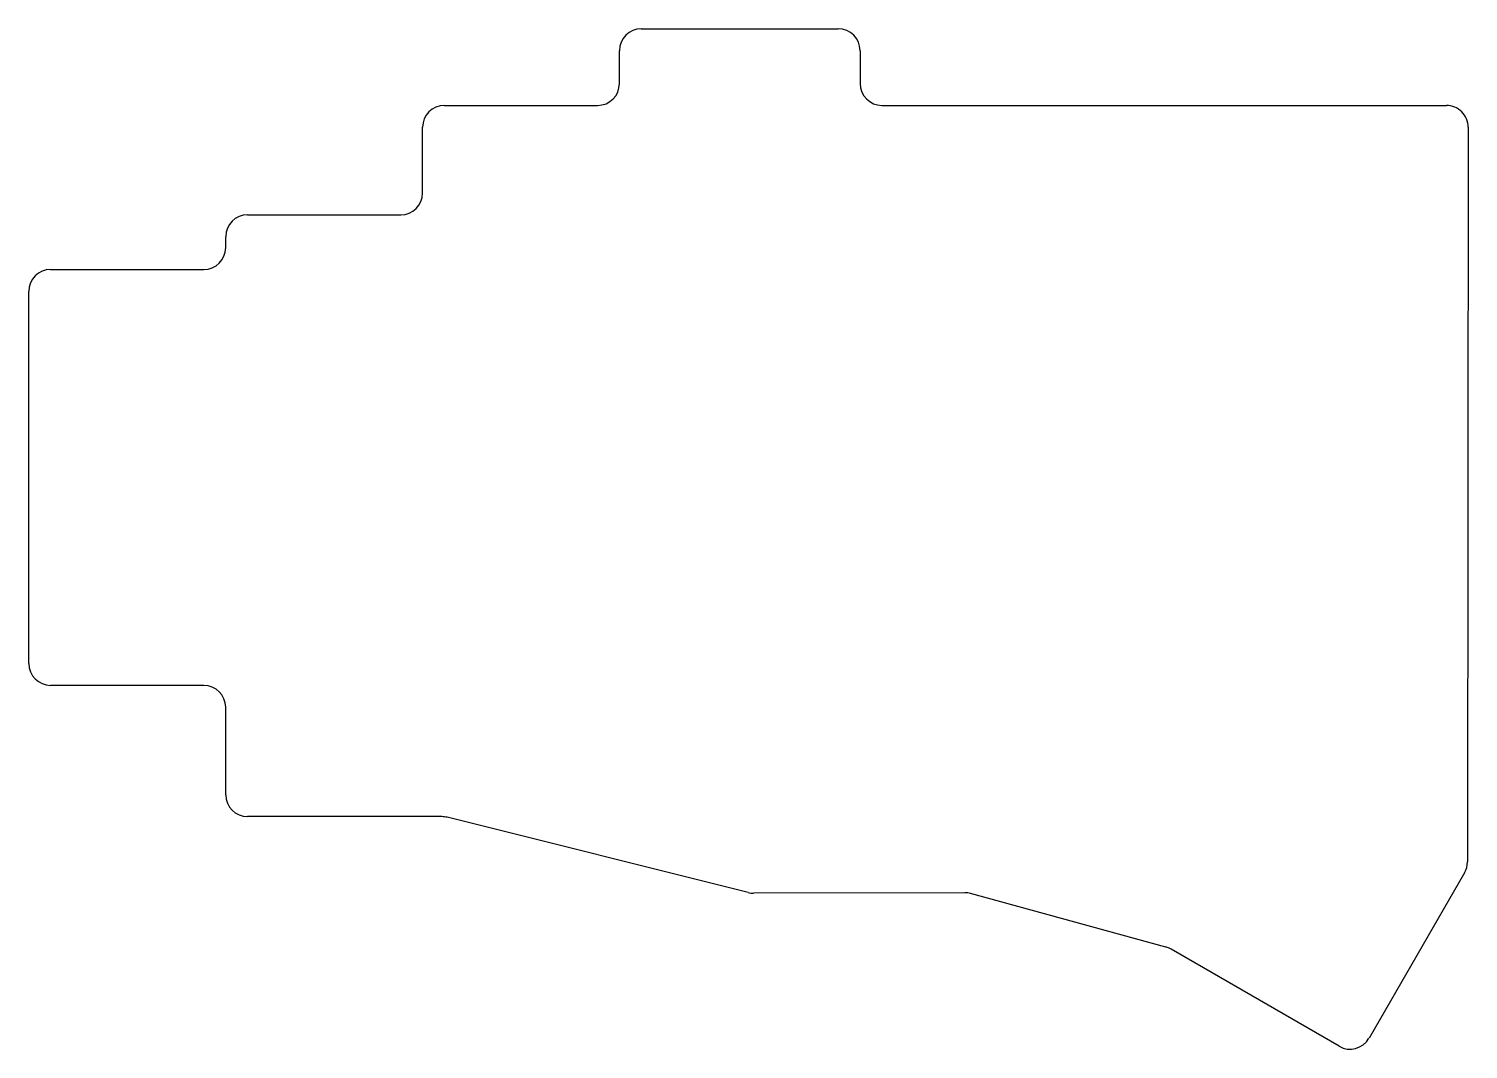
# Model space of a CAD drawing. Header units: millimetres. Extents: x 159 to 291, y -197 to -104.
import ezdxf

# ---------------------------------------------------------------- set-up
doc = ezdxf.new("R2010")
doc.units = ezdxf.units.MM

msp = doc.modelspace()

# ---------------------------------------------------------------- linework, layer by layer
for p, q in [((215, -103.5), (233, -103.5)), ((213, -108.5), (213, -105.5)), ((235, -105.5), (235, -108.5)), ((197, -110.5), (211, -110.5)), ((237, -110.5), (288.6, -110.5)), ((195, -118.5), (195, -112.5)), ((290.6, -112.5), (290.53, -179.63)), ((179, -120.5), (193, -120.5)), ((177, -123.5), (177, -122.5)), ((161, -125.5), (175, -125.5)), ((159, -161.5), (159, -127.5)), ((175, -163.5), (161, -163.5)), ((177, -173.5), (177, -165.5)), ((196.75, -175.5), (179, -175.5)), ((224.76, -182.44), (197.24, -175.56)), ((290.26, -180.63), (281.53, -195.75)), ((244.58, -182.45), (225.25, -182.5)), ((262.96, -187.42), (245.11, -182.52)), ((278.79, -196.48), (263.43, -187.61))]:
    msp.add_line(p, q)
for centre, start, end in [((215, -105.5), 90, 180), ((233, -105.5), 0, 90), ((211, -108.5), 270, 0), ((237, -108.5), 180, 270), ((197, -112.5), 90, 180), ((288.6, -112.5), 359.9397, 90), ((193, -118.5), 270, 0), ((179, -122.5), 90, 180), ((175, -123.5), 270, 0), ((161, -127.5), 90, 180), ((161, -161.5), 180, 270), ((175, -165.5), 0, 90), ((179, -173.5), 180, 270), ((196.75, -177.5), 75.9638, 90), ((288.53, -179.63), 330, 359.9397), ((225.24, -180.5), 255.9638, 270.1391), ((244.58, -184.45), 74.6737, 90.1391), ((262.43, -189.34), 60, 74.6737), ((279.79, -194.75), 240, 330)]:
    msp.add_arc(centre, 2, start, end)

doc.saveas('drawing.dxf')
